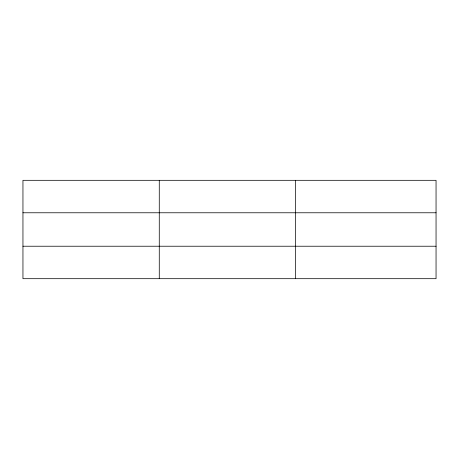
<?xml version="1.0" encoding="UTF-8"?>
<svg xmlns="http://www.w3.org/2000/svg" width="459" height="459" viewBox="0 0 459 459"><rect width="100%" height="100%" fill="white"/><g stroke="black" fill="none" stroke-linecap="round" stroke-linejoin="round"><path stroke-width="0.69" d="M159.273 278.688L159.273 180.312M295.596 278.688L295.596 180.312M436.05 246.225L436.05 278.688L22.95 278.688L22.95 180.312L436.05 180.312L436.05 246.225L22.95 246.225M22.95 212.775L436.05 212.775"/></g></svg>
